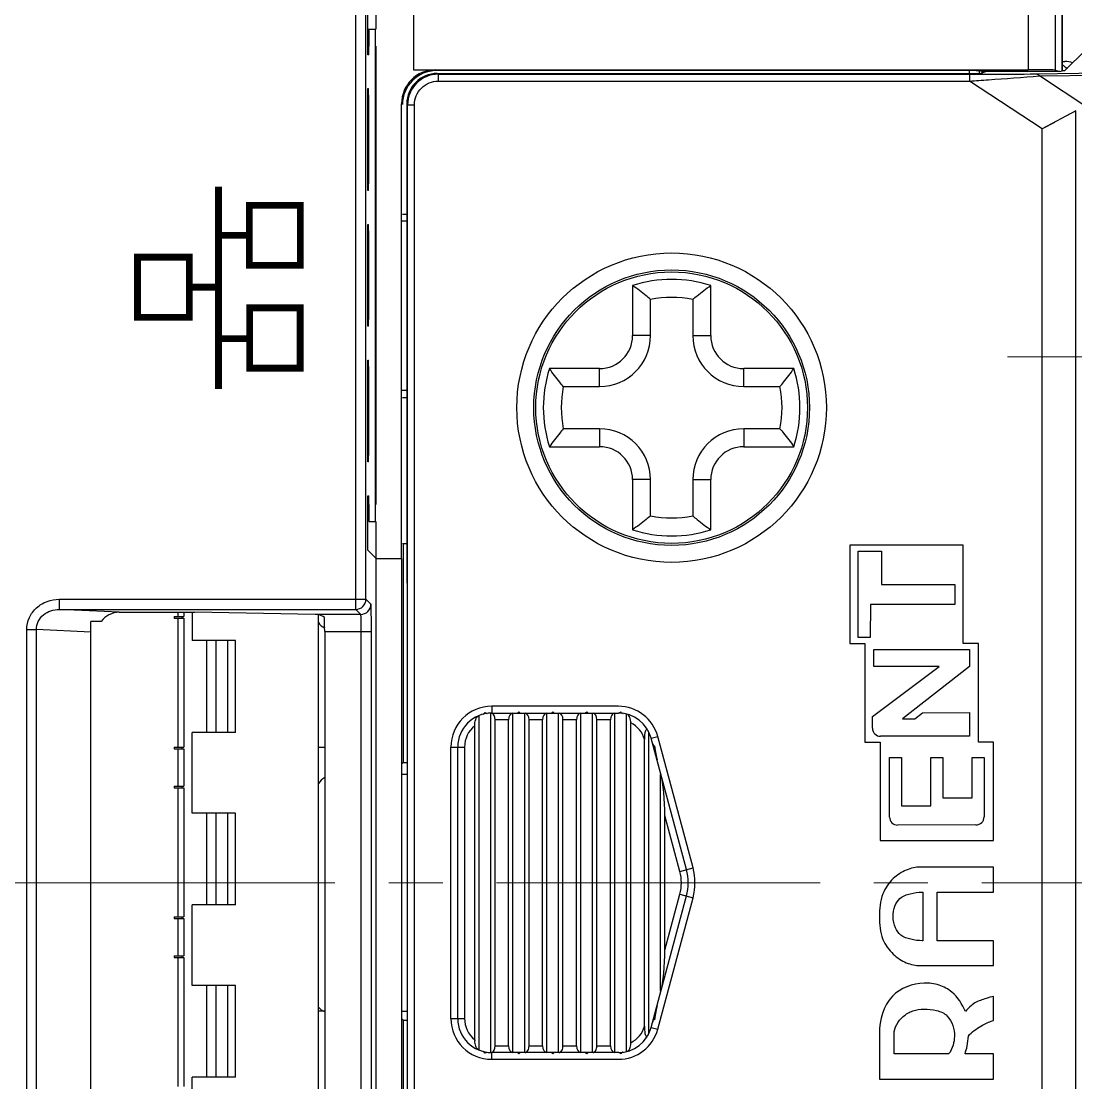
# Model space of a CAD drawing. Header units: millimetres. Extents: x 509 to 2357, y -197 to 647.
# Drawn here: x 2121.82 to 2152.87, y 139.33 to 170.61 of the extents above; entities that cross this region are included whole.
import ezdxf

# ---------------------------------------------------------------- set-up
doc = ezdxf.new("R2010")
doc.units = ezdxf.units.MM
doc.linetypes.add('CENTER', pattern=[17.8, 10.75, -2.35, 2.35, -2.35])
doc.linetypes.add('CENTER2', pattern=[28.575, 19.05, -3.175, 3.175, -3.175])
doc.layers.get('0').update_dxf_attribs({"linetype": 'CONTINUOUS'})
doc.layers.add('3', color=112, linetype='CENTER', lineweight=15)
for name, color, linetype in [('CASE_BODY_55DXF_CONTINUOUS_LINE', 7, 'CONTINUOUS'), ('COVER_TERMINDXF_CONTINUOUS_LINE', 7, 'CONTINUOUS'), ('COVER_TOP_55DXF_CONTINUOUS_LINE', 7, 'CONTINUOUS'), ('HEX_M6X12_DXF_CONTINUOUS_LINE', 7, 'CONTINUOUS'), ('PCB_CONNECTEDXF_CONTINUOUS_LINE', 7, 'CONTINUOUS'), ('PCB_SCR_5570DXF_CONTINUOUS_LINE', 7, 'CONTINUOUS'), ('TERMINAL_DG2DXF_CONTINUOUS_LINE', 7, 'CONTINUOUS')]:
    doc.layers.add(name, color=color, linetype=linetype)

msp = doc.modelspace()

# ---------------------------------------------------------------- linework, layer by layer
at = {"const_width": 0.2, "elevation": -22.2}
for points in [[(2127.626, 159.773), (2127.626, 165.742)], [(2127.644, 164.305), (2128.544, 164.305)], [(2126.762, 162.777), (2127.648, 162.777)], [(2127.633, 161.262), (2128.525, 161.262)]]:
    msp.add_lwpolyline(points, dxfattribs=at)
for points in [[(2128.533, 163.42), (2128.533, 165.188), (2130.037, 165.188), (2130.037, 163.42)], [(2125.239, 161.886), (2125.239, 163.662), (2126.765, 163.662), (2126.765, 161.886)], [(2128.541, 160.39), (2128.541, 162.166), (2130.029, 162.166), (2130.029, 160.39)]]:
    msp.add_lwpolyline(points, close=True, dxfattribs=at)
at = {"layer": '3', "linetype": 'CENTER2', "ltscale": 0.5}
for p, q in [((2170.982, 160.726), (2150.859, 160.726)), ((2188.204, 145.226), (1917.429, 145.226))]:
    msp.add_line(p, q, dxfattribs=at)
at = {"layer": 'CASE_BODY_55DXF_CONTINUOUS_LINE', "color": 7, "linetype": 'Continuous'}
for p, q in [((2152.47, 169.149), (2152.47, 175.226)), ((2152.47, 169.426), (2152.551, 169.426))]:
    msp.add_line(p, q, dxfattribs=at)
for centre, radius, start, end in [((2152.148, 168.827), 0.6, 51.2004, 54.7949), ((2152.145, 168.823), 0.604, 38.6255, 51.1994)]:
    msp.add_arc(centre, radius, start, end, dxfattribs=at)
msp.add_open_spline([(2152.776, 169.383), (2152.705, 169.411), (2152.627, 169.426), (2152.551, 169.426)], degree=3, dxfattribs=at)
at = {"layer": 'COVER_TERMINDXF_CONTINUOUS_LINE', "color": 7, "linetype": 'Continuous'}
for p, q in [((2153.167, 169.774), (2152.54, 169.147)), ((2151.712, 169.06), (2167.715, 169.306)), ((2151.805, 169), (2167.808, 169.247)), ((2134.07, 169.074), (2150.06, 169.074)), ((2134.095, 169.049), (2149.744, 169.049)), ((2134.095, 169.049), (2134.095, 168.849)), ((2149.744, 169.049), (2149.744, 168.849)), ((2150.06, 169.074), (2150.218, 169.126)), ((2153.229, 168.058), (2151.805, 169)), ((2152.54, 169.147), (2152.47, 169.147)), ((2134.095, 168.849), (2149.744, 168.849)), ((2151.878, 167.437), (2149.744, 168.849)), ((2133.17, 168.174), (2133.195, 168.15)), ((2133.17, 168.174), (2133.17, 164.726)), ((2133.195, 168.15), (2133.395, 168.15)), ((2133.195, 122.303), (2133.195, 168.15)), ((2133.395, 122.303), (2133.395, 168.15)), ((2152.871, 167.97), (2151.878, 167.437)), ((2152.871, 122.482), (2152.871, 167.97)), ((2151.878, 123.016), (2151.878, 167.437)), ((2133.176, 164.721), (2133.035, 164.721)), ((2133.176, 164.721), (2133.176, 159.732)), ((2133.176, 159.732), (2133.035, 159.731)), ((2133.17, 159.726), (2133.17, 154.875)), ((2149.559, 155.172), (2146.215, 155.172)), ((2146.215, 155.172), (2146.215, 152.273)), ((2149.559, 152.273), (2149.559, 155.172)), ((2133.17, 154.875), (2133.175, 154.055)), ((2146.464, 154.996), (2147.151, 154.996)), ((2146.465, 152.452), (2146.464, 154.996)), ((2147.151, 154.996), (2147.151, 154.018)), ((2147.151, 154.018), (2149.309, 154.014)), ((2149.309, 154.014), (2149.309, 153.428)), ((2146.824, 153.423), (2146.818, 152.451)), ((2149.309, 153.428), (2146.824, 153.423)), ((2146.818, 152.451), (2146.465, 152.452)), ((2146.215, 152.273), (2146.66, 152.273)), ((2146.66, 152.273), (2146.66, 149.375)), ((2146.926, 152.105), (2149.739, 152.105)), ((2146.926, 151.6), (2146.926, 152.105)), ((2150.004, 152.273), (2149.559, 152.273)), ((2149.739, 152.105), (2149.744, 151.595)), ((2150.004, 149.375), (2150.004, 152.273)), ((2146.882, 150.123), (2148.847, 151.604)), ((2148.847, 151.604), (2146.926, 151.6)), ((2149.744, 151.595), (2147.766, 150.054)), ((2135.297, 140.298), (2135.297, 150.154)), ((2135.47, 150.206), (2135.47, 150.244)), ((2135.643, 140.227), (2135.643, 150.226)), ((2139.403, 150.426), (2135.67, 150.426)), ((2135.67, 150.426), (2135.67, 150.226)), ((2135.67, 150.226), (2139.403, 150.226)), ((2136.297, 140.226), (2136.297, 150.226)), ((2136.47, 150.266), (2136.47, 150.226)), ((2136.643, 140.226), (2136.643, 150.226)), ((2137.297, 140.226), (2137.297, 150.226)), ((2137.47, 150.266), (2137.47, 150.226)), ((2137.643, 140.226), (2137.643, 150.226)), ((2138.297, 140.226), (2138.297, 150.226)), ((2138.47, 150.266), (2138.47, 150.226)), ((2138.643, 140.226), (2138.643, 150.226)), ((2139.297, 140.226), (2139.297, 150.226)), ((2139.47, 150.264), (2139.47, 150.224)), ((2139.643, 140.256), (2139.643, 150.197)), ((2148.129, 150.053), (2148.354, 150.236)), ((2148.354, 150.236), (2149.738, 150.241)), ((2149.738, 150.241), (2149.738, 149.543)), ((2135.17, 140.602), (2135.17, 149.851)), ((2136.17, 150.026), (2135.77, 150.026)), ((2135.77, 140.426), (2135.77, 150.026)), ((2136.17, 140.426), (2136.17, 150.026)), ((2137.17, 150.026), (2136.77, 150.026)), ((2136.77, 140.426), (2136.77, 150.026)), ((2137.17, 140.426), (2137.17, 150.026)), ((2138.17, 150.026), (2137.77, 150.026)), ((2137.77, 140.426), (2137.77, 150.026)), ((2138.17, 140.426), (2138.17, 150.026)), ((2139.17, 150.026), (2138.77, 150.026)), ((2138.77, 140.426), (2138.77, 150.026)), ((2139.17, 140.426), (2139.17, 150.026)), ((2139.77, 140.516), (2139.77, 149.937)), ((2146.884, 149.78), (2146.882, 150.123)), ((2147.766, 150.054), (2148.129, 150.053)), ((2140.297, 140.778), (2140.297, 149.674)), ((2140.369, 149.485), (2140.562, 149.537)), ((2141.599, 145.666), (2140.562, 149.537)), ((2149.738, 149.543), (2147.121, 149.543)), ((2134.47, 149.226), (2134.87, 149.226)), ((2134.47, 141.226), (2134.47, 149.226)), ((2134.67, 141.226), (2134.67, 149.226)), ((2134.87, 149.226), (2134.87, 141.226)), ((2140.17, 141), (2140.17, 149.453)), ((2141.406, 145.614), (2140.369, 149.485)), ((2140.47, 149.26), (2140.47, 149.107)), ((2146.66, 149.375), (2147.106, 149.375)), ((2147.106, 149.375), (2147.106, 146.477)), ((2150.45, 149.375), (2150.004, 149.375)), ((2150.45, 146.477), (2150.45, 149.375)), ((2147.386, 147.165), (2147.388, 148.921)), ((2147.388, 148.921), (2147.737, 148.921)), ((2147.737, 148.921), (2147.737, 147.491)), ((2148.606, 148.921), (2148.955, 148.921)), ((2148.606, 147.491), (2148.606, 148.921)), ((2148.955, 148.921), (2148.955, 147.729)), ((2149.817, 148.921), (2150.169, 148.921)), ((2149.817, 147.729), (2149.817, 148.921)), ((2150.169, 148.921), (2150.169, 147.169)), ((2133.177, 148.419), (2133.029, 148.419)), ((2140.643, 142.035), (2140.643, 148.418)), ((2148.955, 147.729), (2149.817, 147.729)), ((2147.737, 147.491), (2148.606, 147.491)), ((2141.213, 145.563), (2140.77, 147.214)), ((2140.77, 143.238), (2140.77, 147.214)), ((2149.932, 146.931), (2147.624, 146.927)), ((2147.106, 146.477), (2150.45, 146.477)), ((2141.213, 145.563), (2141.599, 145.666)), ((2150.45, 145.688), (2148.303, 145.688)), ((2150.45, 144.954), (2150.45, 145.688)), ((2140.369, 140.967), (2141.406, 144.838)), ((2140.77, 143.238), (2141.213, 144.89)), ((2141.213, 144.89), (2141.599, 144.786)), ((2148.363, 144.954), (2148.363, 143.521)), ((2148.789, 144.954), (2150.45, 144.954)), ((2148.789, 143.521), (2148.789, 144.954)), ((2140.562, 140.916), (2141.599, 144.786)), ((2150.45, 143.521), (2148.789, 143.521)), ((2150.45, 142.786), (2150.45, 143.521)), ((2148.303, 142.786), (2150.45, 142.786)), ((2150.45, 141.172), (2150.45, 141.881)), ((2133.177, 141.433), (2133.029, 141.433)), ((2134.47, 141.226), (2134.87, 141.226)), ((2140.47, 141.346), (2140.47, 141.192)), ((2140.369, 140.967), (2140.562, 140.916)), ((2147.09, 140.794), (2147.09, 139.443)), ((2147.52, 140.184), (2147.52, 140.77)), ((2135.47, 140.206), (2135.47, 140.246)), ((2139.403, 140.226), (2135.67, 140.226)), ((2135.67, 140.026), (2135.67, 140.226)), ((2135.77, 140.426), (2136.17, 140.426)), ((2136.47, 140.226), (2136.47, 140.187)), ((2136.77, 140.426), (2137.17, 140.426)), ((2137.47, 140.226), (2137.47, 140.187)), ((2137.77, 140.426), (2138.17, 140.426)), ((2138.47, 140.226), (2138.47, 140.187)), ((2138.77, 140.426), (2139.17, 140.426)), ((2139.47, 140.229), (2139.47, 140.189)), ((2149.122, 140.184), (2147.52, 140.184)), ((2150.45, 140.184), (2149.611, 140.184)), ((2150.45, 139.443), (2150.45, 140.184)), ((2135.67, 140.026), (2139.403, 140.026)), ((2147.09, 139.443), (2150.45, 139.443))]:
    msp.add_line(p, q, dxfattribs=at)
for points in [[(2152.871, 167.97), (2152.78, 167.922), (2152.683, 167.87), (2152.581, 167.815)], [(2152.243, 167.633), (2152.124, 167.568), (2152.002, 167.503), (2151.878, 167.437)]]:
    msp.add_lwpolyline(points, dxfattribs=at)
for radius in [4.558, 4.059, 4]:
    msp.add_circle((2140.97, 159.226), radius, dxfattribs=at)
for centre, radius, start, end in [((2134.095, 168.149), 0.9, 90.0049, 179.9952), ((2135.67, 149.226), 1.2, 90, 180), ((2135.67, 149.226), 1, 90, 180), ((2135.353, 150.322), 0.141, 318.0142, 326.4327), ((2135.53, 150.288), 0.0711, 266.9014, 277.5656), ((2139.403, 149.226), 1, 15, 90.0935), ((2139.403, 149.226), 1.2, 15, 90), ((2135.67, 149.226), 0.8, 128.6822, 180), ((2139.403, 149.226), 0.8, 16.4315, 62.6672), ((2147.121, 149.781), 0.238, 180.2374, 270), ((2147.624, 147.165), 0.238, 179.9532, 270.0946), ((2149.932, 147.169), 0.238, 270.0946, 0.0249), ((2139.957, 145.226), 1.3, 345, 15), ((2139.957, 145.226), 1.5, 345, 15), ((2139.957, 145.226), 1.7, 345, 15), ((2130.876, 141.822), 0.404, 220.7896, 252.2339), ((2135.67, 141.226), 1.2, 180, 270), ((2135.67, 141.226), 1, 180, 270), ((2135.67, 141.226), 0.8, 180, 231.3178), ((2139.403, 141.226), 1, 269.9065, 345), ((2139.403, 141.226), 1.2, 270, 345), ((2139.403, 141.226), 0.8, 297.3328, 343.5685), ((2135.755, 140.602), 0.585, 180.0108, 183.024), ((2139.319, 140.516), 0.451, 356.3615, 359.9819), ((2139.401, 140.155), 0.0714, 79.3201, 89.9879), ((2139.598, 140.095), 0.159, 137.8645, 143.7501)]:
    msp.add_arc(centre, radius, start, end, dxfattribs=at)
for centre, major_axis, ratio, start_param, end_param in [((2134.07, 168.174), (0.637, -0.637), 0.999695, 2.356347, 3.926839), ((2135.655, 150.026), (0, 0.2), 0.57735, -1.570796, -0.134379), ((2136.286, 150.026), (0, 0.2), 0.57735, 0, 1.570796), ((2136.401, 150.426), (0, 0.2), 0.57735, 3.141593, 3.782691), ((2136.539, 150.426), (0, 0.2), 0.57735, 2.500494, 3.141593), ((2136.655, 150.026), (0, 0.2), 0.57735, -1.570796, 0), ((2137.286, 150.026), (0, 0.2), 0.57735, 0, 1.570796), ((2137.401, 150.426), (0, 0.2), 0.57735, 3.141593, 3.782691), ((2137.539, 150.426), (0, 0.2), 0.57735, 2.500494, 3.141593), ((2137.655, 150.026), (0, 0.2), 0.57735, -1.570796, 0), ((2138.286, 150.026), (0, 0.2), 0.57735, 0, 1.570796), ((2138.401, 150.426), (0, 0.2), 0.57735, 3.141593, 3.782691), ((2138.539, 150.426), (0, 0.2), 0.57735, 2.500494, 3.141593), ((2138.655, 150.026), (0, 0.2), 0.57735, -1.570796, 0), ((2139.286, 150.026), (0, 0.2), 0.57735, 0, 1.570796), ((2140.401, 150.137), (-0.057, 0.885), 0.113516, 2.625564, 3.266663), ((2140.539, 149.622), (-0.057, 0.885), 0.113516, -4.29872, -3.657621), ((2131.06, 147.826), (0.59, 0), 0.999848, 2.118625, 2.55104), ((2140.655, 147.645), (-0.057, 0.885), 0.113516, -2.086825, -0.516029), ((2140.655, 142.807), (0.057, 0.885), 0.113516, -2.625564, -1.054768), ((2140.539, 140.831), (0.057, 0.885), 0.113516, 0.516029, 1.157127), ((2140.401, 140.315), (0.057, 0.885), 0.113516, 6.158115, 6.799214), ((2135.655, 140.426), (0, 0.2), 0.57735, -3.007214, -1.570796), ((2136.286, 140.426), (0, 0.2), 0.57735, -4.712389, -3.141593), ((2136.401, 140.026), (0, 0.2), 0.57735, 5.642087, 6.283185), ((2136.539, 140.026), (0, 0.2), 0.57735, 6.283185, 6.924284), ((2136.655, 140.426), (0, 0.2), 0.57735, -3.141593, -1.570796), ((2137.286, 140.426), (0, 0.2), 0.57735, -4.712389, -3.141593), ((2137.401, 140.026), (0, 0.2), 0.57735, 5.642087, 6.283185), ((2137.539, 140.026), (0, 0.2), 0.57735, 6.283185, 6.924284), ((2137.655, 140.426), (0, 0.2), 0.57735, -3.141593, -1.570796), ((2138.286, 140.426), (0, 0.2), 0.57735, -4.712389, -3.141593), ((2138.401, 140.026), (0, 0.2), 0.57735, 5.642087, 6.283185), ((2138.539, 140.026), (0, 0.2), 0.57735, 6.283185, 6.924284), ((2138.655, 140.426), (0, 0.2), 0.57735, -3.141593, -1.570796), ((2139.286, 140.426), (0, 0.2), 0.57735, -4.712389, -3.141593)]:
    msp.add_ellipse(centre, major_axis=major_axis, ratio=ratio, start_param=start_param, end_param=end_param, dxfattribs=at)
for points, knots in [([(2149.744, 169.049), (2149.918, 169.049), (2150.574, 169.05), (2151.23, 169.052), (2151.712, 169.06)], [0, 0, 0, 0, 0.265849, 1, 1, 1, 1]), ([(2149.744, 168.849), (2149.928, 168.862), (2150.616, 168.909), (2151.303, 168.958), (2151.805, 169)], [0, 0, 0, 0, 0.268836, 1, 1, 1, 1]), ([(2151.712, 169.06), (2151.721, 169.06), (2151.758, 169.053), (2151.789, 169.025), (2151.805, 169)], [0, 0, 0, 0, 0.229595, 1, 1, 1, 1]), ([(2133.395, 168.15), (2133.395, 168.328), (2133.544, 168.7), (2133.916, 168.849), (2134.095, 168.849)], [0, 0, 0, 0, 0.499987, 1, 1, 1, 1]), ([(2135.17, 149.851), (2135.17, 149.915), (2135.185, 150.021), (2135.243, 150.132), (2135.286, 150.149)], [0, 0, 0, 0, 0.582452, 1, 1, 1, 1]), ([(2135.401, 150.189), (2135.406, 150.191), (2135.427, 150.2), (2135.446, 150.214), (2135.458, 150.227)], [0, 0, 0, 0, 0.229169, 1, 1, 1, 1]), ([(2135.47, 150.247), (2135.474, 150.242), (2135.49, 150.227), (2135.511, 150.218), (2135.526, 150.217)], [0, 0, 0, 0, 0.282337, 1, 1, 1, 1]), ([(2139.401, 150.226), (2139.417, 150.226), (2139.439, 150.234), (2139.456, 150.249), (2139.46, 150.253)], [0, 0, 0, 0, 0.72109, 1, 1, 1, 1]), ([(2139.47, 150.264), (2139.474, 150.258), (2139.49, 150.24), (2139.51, 150.225), (2139.526, 150.22)], [0, 0, 0, 0, 0.281934, 1, 1, 1, 1]), ([(2139.77, 149.937), (2139.77, 149.995), (2139.756, 150.09), (2139.693, 150.184), (2139.655, 150.194)], [0, 0, 0, 0, 0.594338, 1, 1, 1, 1]), ([(2140.286, 149.696), (2140.278, 149.71), (2140.267, 149.728), (2140.243, 149.744), (2140.215, 149.742), (2140.192, 149.701), (2140.185, 149.669), (2140.181, 149.649)], [0, 0, 0, 0, 0.248631, 0.347935, 0.437917, 0.675431, 1, 1, 1, 1]), ([(2148.303, 145.688), (2148.159, 145.688), (2147.859, 145.627), (2147.456, 145.354), (2147.124, 144.876), (2147.09, 144.454), (2147.09, 144.226)], [0, 0, 0, 0, 0.203752, 0.42072, 0.676809, 1, 1, 1, 1]), ([(2148.363, 143.521), (2148.359, 143.521), (2148.241, 143.52), (2148.019, 143.549), (2147.71, 143.648), (2147.533, 143.916), (2147.473, 144.222), (2147.522, 144.53), (2147.688, 144.808), (2148.006, 144.918), (2148.236, 144.955), (2148.359, 144.954), (2148.363, 144.954)], [0, 0, 0, 0, 0.005416, 0.137634, 0.263124, 0.367242, 0.496164, 0.621106, 0.725469, 0.856372, 0.99474, 1, 1, 1, 1]), ([(2147.09, 144.226), (2147.09, 144.002), (2147.123, 143.584), (2147.46, 143.119), (2147.859, 142.848), (2148.159, 142.786), (2148.303, 142.786)], [0, 0, 0, 0, 0.321075, 0.575157, 0.794226, 1, 1, 1, 1]), ([(2149.62, 141.436), (2149.528, 141.648), (2149.322, 141.985), (2148.846, 142.237), (2148.218, 142.32), (2147.302, 141.975), (2147.09, 141.179), (2147.09, 140.794)], [0, 0, 0, 0, 0.185947, 0.301159, 0.420412, 0.690591, 1, 1, 1, 1]), ([(2150.45, 141.881), (2150.378, 141.863), (2150.192, 141.808), (2149.882, 141.708), (2149.704, 141.529), (2149.62, 141.436)], [0, 0, 0, 0, 0.234098, 0.607658, 1, 1, 1, 1]), ([(2147.52, 140.77), (2147.52, 140.964), (2147.706, 141.262), (2148.066, 141.472), (2148.416, 141.522), (2148.763, 141.479), (2149.005, 141.387), (2149.084, 141.301)], [0, 0, 0, 0, 0.29679, 0.462673, 0.630097, 0.821919, 1, 1, 1, 1]), ([(2149.084, 141.301), (2149.229, 141.145), (2149.335, 140.821), (2149.263, 140.434), (2149.192, 140.254), (2149.122, 140.184)], [0, 0, 0, 0, 0.537186, 0.751987, 1, 1, 1, 1]), ([(2149.709, 140.708), (2149.754, 140.773), (2149.877, 140.876), (2150.076, 141.013), (2150.272, 141.105), (2150.401, 141.155), (2150.45, 141.172)], [0, 0, 0, 0, 0.269847, 0.530763, 0.8247, 1, 1, 1, 1]), ([(2140.185, 140.785), (2140.191, 140.756), (2140.209, 140.695), (2140.267, 140.721), (2140.279, 140.744), (2140.286, 140.756)], [0, 0, 0, 0, 0.53761, 0.735159, 1, 1, 1, 1]), ([(2135.224, 140.366), (2135.216, 140.38), (2135.187, 140.445), (2135.174, 140.516), (2135.171, 140.571)], [0, 0, 0, 0, 0.22313, 1, 1, 1, 1]), ([(2139.715, 140.307), (2139.723, 140.318), (2139.753, 140.374), (2139.766, 140.438), (2139.769, 140.487)], [0, 0, 0, 0, 0.217232, 1, 1, 1, 1]), ([(2135.286, 140.303), (2135.28, 140.306), (2135.254, 140.321), (2135.235, 140.346), (2135.224, 140.366)], [0, 0, 0, 0, 0.216245, 1, 1, 1, 1]), ([(2135.401, 140.263), (2135.406, 140.262), (2135.429, 140.253), (2135.448, 140.235), (2135.46, 140.22)], [0, 0, 0, 0, 0.22512, 1, 1, 1, 1]), ([(2135.47, 140.206), (2135.474, 140.21), (2135.49, 140.225), (2135.51, 140.235), (2135.526, 140.235)], [0, 0, 0, 0, 0.280004, 1, 1, 1, 1]), ([(2139.47, 140.189), (2139.466, 140.194), (2139.451, 140.21), (2139.43, 140.222), (2139.415, 140.225)], [0, 0, 0, 0, 0.282453, 1, 1, 1, 1]), ([(2139.539, 140.236), (2139.534, 140.235), (2139.512, 140.229), (2139.492, 140.214), (2139.481, 140.201)], [0, 0, 0, 0, 0.228428, 1, 1, 1, 1]), ([(2139.655, 140.258), (2139.66, 140.26), (2139.685, 140.27), (2139.703, 140.29), (2139.715, 140.307)], [0, 0, 0, 0, 0.219952, 1, 1, 1, 1])]:
    msp.add_open_spline(points, degree=3, knots=knots, dxfattribs=at)
for points in [[(2139.46, 150.253), (2139.464, 150.256), (2139.467, 150.26), (2139.47, 150.264)], [(2139.526, 150.22), (2139.531, 150.218), (2139.535, 150.217), (2139.539, 150.217)], [(2140.181, 149.649), (2140.17, 149.584), (2140.17, 149.518), (2140.17, 149.453)], [(2140.17, 141), (2140.17, 140.928), (2140.17, 140.855), (2140.185, 140.785)], [(2149.67, 140.418), (2149.682, 140.515), (2149.696, 140.611), (2149.709, 140.708)], [(2135.46, 140.22), (2135.463, 140.216), (2135.467, 140.211), (2135.47, 140.206)], [(2135.526, 140.235), (2135.53, 140.236), (2135.535, 140.235), (2135.539, 140.235)], [(2149.611, 140.184), (2149.635, 140.261), (2149.657, 140.339), (2149.67, 140.418)]]:
    msp.add_open_spline(points, degree=3, dxfattribs=at)
at = {"layer": 'COVER_TOP_55DXF_CONTINUOUS_LINE', "color": 7, "linetype": 'Continuous'}
for p, q in [((2152.47, 174.228), (2152.47, 169.149)), ((2131.668, 153.282), (2131.668, 172.408)), ((2131.668, 153.282), (2131.668, 172.408)), ((2152.269, 172.405), (2152.269, 169.171)), ((2131.968, 153.582), (2131.968, 172.113)), ((2131.968, 153.582), (2131.968, 172.113)), ((2132.028, 169.626), (2132.028, 172.054)), ((2151.47, 172.111), (2151.47, 169.184)), ((2132.27, 170.376), (2132.27, 171.812)), ((2133.37, 171.832), (2133.37, 169.184)), ((2132.028, 170.376), (2132.058, 170.376)), ((2132.058, 170.376), (2132.244, 170.376)), ((2132.049, 169.626), (2132.049, 169.876)), ((2132.253, 156.376), (2132.253, 169.876)), ((2132.27, 156.376), (2132.27, 169.876)), ((2132.049, 169.626), (2132.028, 169.626)), ((2133.37, 169.184), (2151.47, 169.184)), ((2149.728, 169.156), (2134.04, 169.156)), ((2149.728, 169.156), (2149.728, 169.074)), ((2150.102, 169.126), (2150.028, 169.151)), ((2150.028, 169.151), (2150.028, 169.074)), ((2152.402, 169.126), (2150.102, 169.126)), ((2150.102, 169.126), (2150.102, 169.076)), ((2152.269, 169.171), (2152.402, 169.126)), ((2152.402, 169.126), (2152.47, 169.149)), ((2132.028, 168.626), (2132.041, 168.626)), ((2132.028, 165.626), (2132.028, 168.626)), ((2132.049, 166.126), (2132.049, 168.126)), ((2133.016, 154.781), (2133.016, 168.18)), ((2132.041, 165.626), (2132.028, 165.626)), ((2133.041, 164.926), (2133.174, 164.924)), ((2132.028, 164.626), (2132.041, 164.626)), ((2132.028, 161.626), (2132.028, 164.626)), ((2132.049, 162.126), (2132.049, 164.126)), ((2132.041, 161.626), (2132.028, 161.626)), ((2132.028, 160.626), (2132.041, 160.626)), ((2132.028, 157.626), (2132.028, 160.626)), ((2132.049, 158.126), (2132.049, 160.126)), ((2133.041, 159.526), (2133.174, 159.529)), ((2132.041, 157.626), (2132.028, 157.626)), ((2132.028, 156.626), (2132.049, 156.626)), ((2132.028, 155.026), (2132.028, 156.626)), ((2132.049, 156.376), (2132.049, 156.626)), ((2132.058, 155.876), (2132.028, 155.877)), ((2132.058, 155.876), (2132.244, 155.876)), ((2132.27, 118.637), (2132.27, 155.876)), ((2133.041, 155.226), (2133.17, 155.226)), ((2133.07, 148.775), (2133.07, 155.226)), ((2132.028, 155.026), (2132.27, 154.784)), ((2132.27, 154.784), (2133.013, 154.784)), ((2133.013, 154.784), (2133.013, 122.268)), ((2122.933, 153.582), (2131.968, 153.582)), ((2122.933, 153.582), (2122.933, 153.282)), ((2132.115, 153.435), (2131.968, 153.582)), ((2122.933, 153.282), (2131.668, 153.282)), ((2124.703, 153.197), (2122.933, 153.282)), ((2131.815, 153.135), (2131.668, 153.282)), ((2124.703, 153.197), (2126.919, 153.197)), ((2130.47, 153.135), (2126.919, 153.197)), ((2131.815, 153.135), (2130.47, 153.135)), ((2121.981, 152.687), (2122.263, 152.687)), ((2121.981, 118.966), (2121.981, 152.687)), ((2123.87, 152.61), (2122.263, 152.687)), ((2122.263, 118.966), (2122.263, 152.687)), ((2124.171, 152.926), (2123.87, 152.926)), ((2123.87, 118.826), (2123.87, 152.926)), ((2130.753, 152.635), (2132.129, 152.635)), ((2130.753, 152.635), (2130.753, 119.018)), ((2131.829, 119.018), (2131.829, 152.635)), ((2132.129, 119.018), (2132.129, 152.635)), ((2133.07, 148.775), (2133.029, 148.733)), ((2133.07, 148.775), (2133.181, 148.775)), ((2133.029, 141.219), (2133.07, 141.177)), ((2133.07, 141.177), (2133.181, 141.177)), ((2133.07, 135.226), (2133.07, 141.177))]:
    msp.add_line(p, q, dxfattribs=at)
for centre, major_axis, ratio, start_param, end_param in [((2132.058, 169.876), (0, 0.5), 0.017455, 0, 1.570796), ((2132.244, 169.876), (0, 0.5), 0.017455, -1.570796, 0), ((2134.016, 168.18), (0.707, -0.707), 0.999695, 2.356347, 3.926839), ((2134.041, 168.156), (0.707, -0.707), 0.999695, 8.639532, 10.210024), ((2149.728, 169.151), (0.3, 0), 0.017455, 0.05236, 1.570796), ((2151.47, 169.17), (0.8, 0), 0.017455, 0.05236, 1.570796), ((2132.041, 168.126), (0, 0.5), 0.017455, -1.570796, 0), ((2132.041, 166.126), (0, 0.5), 0.017455, -3.141593, -1.570796), ((2132.041, 164.126), (0, 0.5), 0.017455, -1.570796, 0), ((2132.041, 162.126), (0, 0.5), 0.017455, -3.141593, -1.570796), ((2132.041, 160.126), (0, 0.5), 0.017455, -1.570796, 0), ((2132.041, 158.126), (0, 0.5), 0.017455, -3.141593, -1.570796), ((2132.058, 156.376), (0, 0.5), 0.017455, -4.712389, -3.141593), ((2132.244, 156.376), (0, 0.5), 0.017455, 3.141593, 4.712389), ((2124.707, 152.597), (-0.638, 0.031), 0.939566, -1.519799, -0.530331), ((2130.462, 152.635), (0.5, 0), 1, 1.351889, 1.553343), ((2130.462, 152.635), (0, 0.5), 1, -0.602009, -0.218908), ((2130.734, 152.635), (0, 0.5), 0.03697, -1.570796, -0.602009)]:
    msp.add_ellipse(centre, major_axis=major_axis, ratio=ratio, start_param=start_param, end_param=end_param, dxfattribs=at)
for points, knots in [([(2121.981, 152.687), (2121.981, 152.807), (2122.034, 153.05), (2122.254, 153.347), (2122.57, 153.538), (2122.813, 153.582), (2122.933, 153.582)], [0, 0, 0, 0, 0.249547, 0.499387, 0.749538, 1, 1, 1, 1]), ([(2122.263, 152.687), (2122.263, 152.769), (2122.303, 152.937), (2122.514, 153.198), (2122.771, 153.282), (2122.933, 153.282)], [0, 0, 0, 0, 0.252492, 0.50465, 1, 1, 1, 1]), ([(2132.126, 153.136), (2132.125, 153.177), (2132.124, 153.249), (2132.122, 153.333), (2132.12, 153.384), (2132.119, 153.41), (2132.116, 153.425), (2132.117, 153.433), (2132.115, 153.435)], [0, 0, 0, 0, 0.413086, 0.72645, 0.840831, 0.925093, 0.978258, 1, 1, 1, 1]), ([(2131.829, 152.635), (2131.829, 152.698), (2131.828, 152.79), (2131.827, 152.906), (2131.825, 152.981), (2131.823, 153.042), (2131.822, 153.09), (2131.817, 153.116), (2131.818, 153.133), (2131.815, 153.135)], [0, 0, 0, 0, 0.37818, 0.549487, 0.700199, 0.824643, 0.918139, 0.977222, 1, 1, 1, 1]), ([(2132.129, 152.635), (2132.129, 152.68), (2132.129, 152.847), (2132.127, 153.014), (2132.126, 153.136)], [0, 0, 0, 0, 0.268813, 1, 1, 1, 1])]:
    msp.add_open_spline(points, degree=3, knots=knots, dxfattribs=at)
for points in [[(2131.668, 153.282), (2131.745, 153.282), (2131.904, 153.346), (2131.968, 153.505), (2131.968, 153.582)], [(2131.815, 153.135), (2131.892, 153.135), (2132.051, 153.199), (2132.115, 153.358), (2132.115, 153.435)]]:
    msp.add_open_spline(points, degree=3, dxfattribs=at)
at = {"layer": 'HEX_M6X12_DXF_CONTINUOUS_LINE', "color": 7, "linetype": 'Continuous'}
for p, q in [((2139.82, 162.826), (2139.82, 161.348)), ((2142.121, 161.348), (2142.121, 162.826)), ((2140.349, 161.348), (2140.349, 162.416)), ((2141.592, 162.416), (2141.592, 161.348)), ((2140.349, 161.348), (2139.82, 161.348)), ((2141.592, 161.348), (2142.121, 161.348)), ((2138.849, 160.377), (2137.371, 160.377)), ((2138.849, 159.848), (2138.849, 160.377)), ((2144.57, 160.377), (2143.092, 160.377)), ((2143.092, 159.848), (2143.092, 160.377)), ((2137.78, 159.848), (2138.849, 159.848)), ((2143.092, 159.848), (2144.16, 159.848)), ((2138.849, 158.605), (2137.78, 158.605)), ((2138.849, 158.605), (2138.849, 158.076)), ((2144.16, 158.605), (2143.092, 158.605)), ((2143.092, 158.605), (2143.092, 158.076)), ((2137.371, 158.076), (2138.849, 158.076)), ((2143.092, 158.076), (2144.57, 158.076)), ((2140.349, 157.105), (2139.82, 157.105)), ((2139.82, 157.105), (2139.82, 155.627)), ((2140.349, 156.036), (2140.349, 157.105)), ((2141.592, 157.105), (2142.121, 157.105)), ((2141.592, 157.105), (2141.592, 156.036)), ((2142.121, 155.627), (2142.121, 157.105))]:
    msp.add_line(p, q, dxfattribs=at)
for centre, radius, start, end in [((2140.97, 159.226), 3.779, 72.2783, 107.7217), ((2140.97, 159.226), 3.25, 78.9786, 101.0214), ((2138.849, 161.348), 1.5, 270, 0), ((2138.849, 161.348), 0.971, 270, 0), ((2143.092, 161.348), 1.5, 180, 270), ((2143.092, 161.348), 0.971, 180, 270), ((2140.97, 159.226), 3.779, 162.2783, 197.7217), ((2140.97, 159.226), 3.779, 342.2783, 17.7217), ((2140.97, 159.226), 3.25, 168.9786, 191.0214), ((2140.97, 159.226), 3.25, 348.9786, 11.0214), ((2138.849, 157.105), 1.5, 0, 90), ((2143.092, 157.105), 1.5, 90, 180), ((2138.849, 157.105), 0.971, 0, 90), ((2143.092, 157.105), 0.971, 90, 180), ((2140.97, 159.226), 3.25, 258.9786, 281.0214), ((2140.97, 159.226), 3.779, 252.2783, 287.7217)]:
    msp.add_arc(centre, radius, start, end, dxfattribs=at)
for points in [[(2140.349, 162.416), (2140.305, 162.452), (2140.132, 162.593), (2139.954, 162.728), (2139.82, 162.826)], [(2141.592, 162.416), (2141.635, 162.452), (2141.809, 162.593), (2141.986, 162.728), (2142.121, 162.826)], [(2137.78, 159.848), (2137.744, 159.891), (2137.604, 160.065), (2137.469, 160.242), (2137.371, 160.377)], [(2144.16, 159.848), (2144.196, 159.891), (2144.337, 160.065), (2144.472, 160.242), (2144.57, 160.377)], [(2137.78, 158.605), (2137.744, 158.561), (2137.604, 158.388), (2137.469, 158.21), (2137.371, 158.076)], [(2144.16, 158.605), (2144.196, 158.561), (2144.337, 158.388), (2144.472, 158.21), (2144.57, 158.076)], [(2140.349, 156.036), (2140.305, 156), (2140.132, 155.86), (2139.954, 155.725), (2139.82, 155.627)], [(2141.592, 156.036), (2141.635, 156), (2141.809, 155.86), (2141.986, 155.725), (2142.121, 155.627)]]:
    msp.add_open_spline(points, degree=3, knots=[0, 0, 0, 0, 0.254198, 1, 1, 1, 1], dxfattribs=at)
at = {"layer": 'PCB_CONNECTEDXF_CONTINUOUS_LINE', "color": 7, "linetype": 'Continuous'}
msp.add_line((2130.57, 149.226), (2130.753, 149.226), dxfattribs=at)
msp.add_arc((2130.842, 153.026), 0.3, 204.8919, 252.6264, dxfattribs=at)
at = {"layer": 'PCB_SCR_5570DXF_CONTINUOUS_LINE', "color": 7, "linetype": 'Continuous'}
msp.add_line((2130.753, 141.44), (2130.57, 141.44), dxfattribs=at)
at = {"layer": 'TERMINAL_DG2DXF_CONTINUOUS_LINE', "color": 7, "linetype": 'Continuous'}
for p, q in [((2126.32, 153.076), (2126.605, 153.076)), ((2126.32, 153.076), (2126.32, 153.026)), ((2126.32, 153.026), (2126.605, 153.026)), ((2126.43, 153.197), (2126.43, 153.076)), ((2126.43, 153.026), (2126.43, 149.226)), ((2126.55, 153.076), (2126.55, 153.026)), ((2126.605, 153.197), (2126.605, 153.076)), ((2126.605, 153.026), (2126.605, 149.226)), ((2126.85, 153.197), (2126.85, 152.366)), ((2130.57, 118.526), (2130.57, 153.123)), ((2128.125, 152.366), (2126.85, 152.366)), ((2127.28, 149.656), (2127.28, 152.366)), ((2127.553, 149.656), (2127.553, 152.366)), ((2127.899, 149.656), (2127.899, 152.366)), ((2128.125, 149.656), (2128.125, 152.366)), ((2128.125, 149.656), (2126.85, 149.656)), ((2126.85, 147.276), (2126.85, 149.656)), ((2126.32, 149.226), (2126.605, 149.226)), ((2126.32, 149.226), (2126.32, 149.176)), ((2126.55, 149.226), (2126.55, 149.176)), ((2126.32, 149.176), (2126.605, 149.176)), ((2126.43, 149.176), (2126.43, 148.076)), ((2126.605, 149.176), (2126.605, 148.076)), ((2126.32, 148.076), (2126.605, 148.076)), ((2126.32, 148.076), (2126.32, 148.026)), ((2126.32, 148.026), (2126.605, 148.026)), ((2126.43, 148.026), (2126.43, 144.226)), ((2126.55, 148.076), (2126.55, 148.026)), ((2126.605, 148.026), (2126.605, 144.226)), ((2128.125, 147.276), (2126.85, 147.276)), ((2127.28, 144.576), (2127.28, 147.276)), ((2127.553, 144.576), (2127.553, 147.276)), ((2127.899, 144.576), (2127.899, 147.276)), ((2128.125, 144.576), (2128.125, 147.276)), ((2128.125, 144.576), (2126.85, 144.576)), ((2126.85, 142.196), (2126.85, 144.576)), ((2126.32, 144.226), (2126.605, 144.226)), ((2126.32, 144.226), (2126.32, 144.176)), ((2126.55, 144.226), (2126.55, 144.176)), ((2126.32, 144.176), (2126.605, 144.176)), ((2126.43, 144.176), (2126.43, 143.076)), ((2126.605, 144.176), (2126.605, 143.076)), ((2126.32, 143.076), (2126.605, 143.076)), ((2126.32, 143.076), (2126.32, 143.026)), ((2126.32, 143.026), (2126.605, 143.026)), ((2126.43, 143.026), (2126.43, 139.226)), ((2126.55, 143.076), (2126.55, 143.026)), ((2126.605, 143.026), (2126.605, 139.226)), ((2128.125, 142.196), (2126.85, 142.196)), ((2127.28, 139.496), (2127.28, 142.196)), ((2127.553, 139.496), (2127.553, 142.196)), ((2127.899, 139.496), (2127.899, 142.196)), ((2128.125, 139.496), (2128.125, 142.196)), ((2128.125, 139.496), (2126.85, 139.496)), ((2126.85, 137.116), (2126.85, 139.496))]:
    msp.add_line(p, q, dxfattribs=at)

doc.saveas('drawing.dxf')
